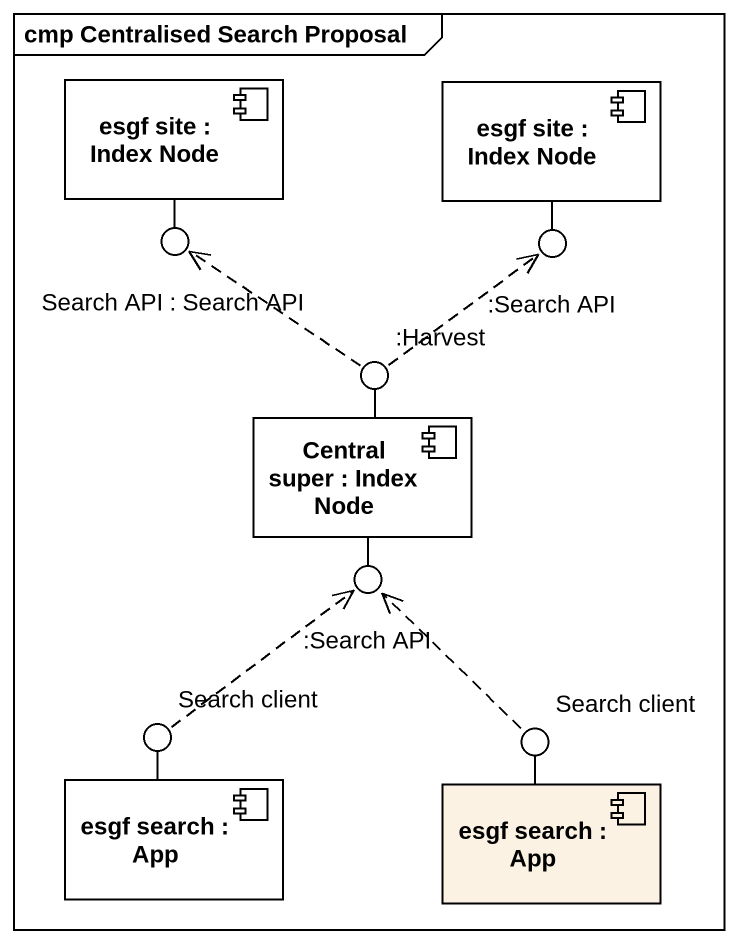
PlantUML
@startuml
mainframe cmp Centralised Search Proposal
component "esgf site : Index Node" as esgf_site #FFFFFF
component "esgf site : Index Node" as esgf_site_2 #FFFFFF
() "Search API : Search API" as Search_API #FFFFFF
() ":Search API" as Search_API_2 #FFFFFF
() ":Harvest" as Harvest #FFFFFF
component "Central super : Index Node" as Central_super #FFFFFF
() ":Search API" as Search_API_3 #FFFFFF
component "esgf search : App" as esgf_search #FFFFFF
() "Search client" as Search_client
component "esgf search : App" as esgf_search_2
() "Search client" as Search_client_2
esgf_site -- Search_API
esgf_site_2 -- Search_API_2
Central_super -up- Harvest
Central_super -- Search_API_3
esgf_search -up- Search_client
esgf_search_2 -up- Search_client_2
Harvest .up.> Search_API
Harvest .up.> Search_API_2
Search_client .up.> Search_API_3
Search_client_2 .up.> Search_API_3
@enduml
